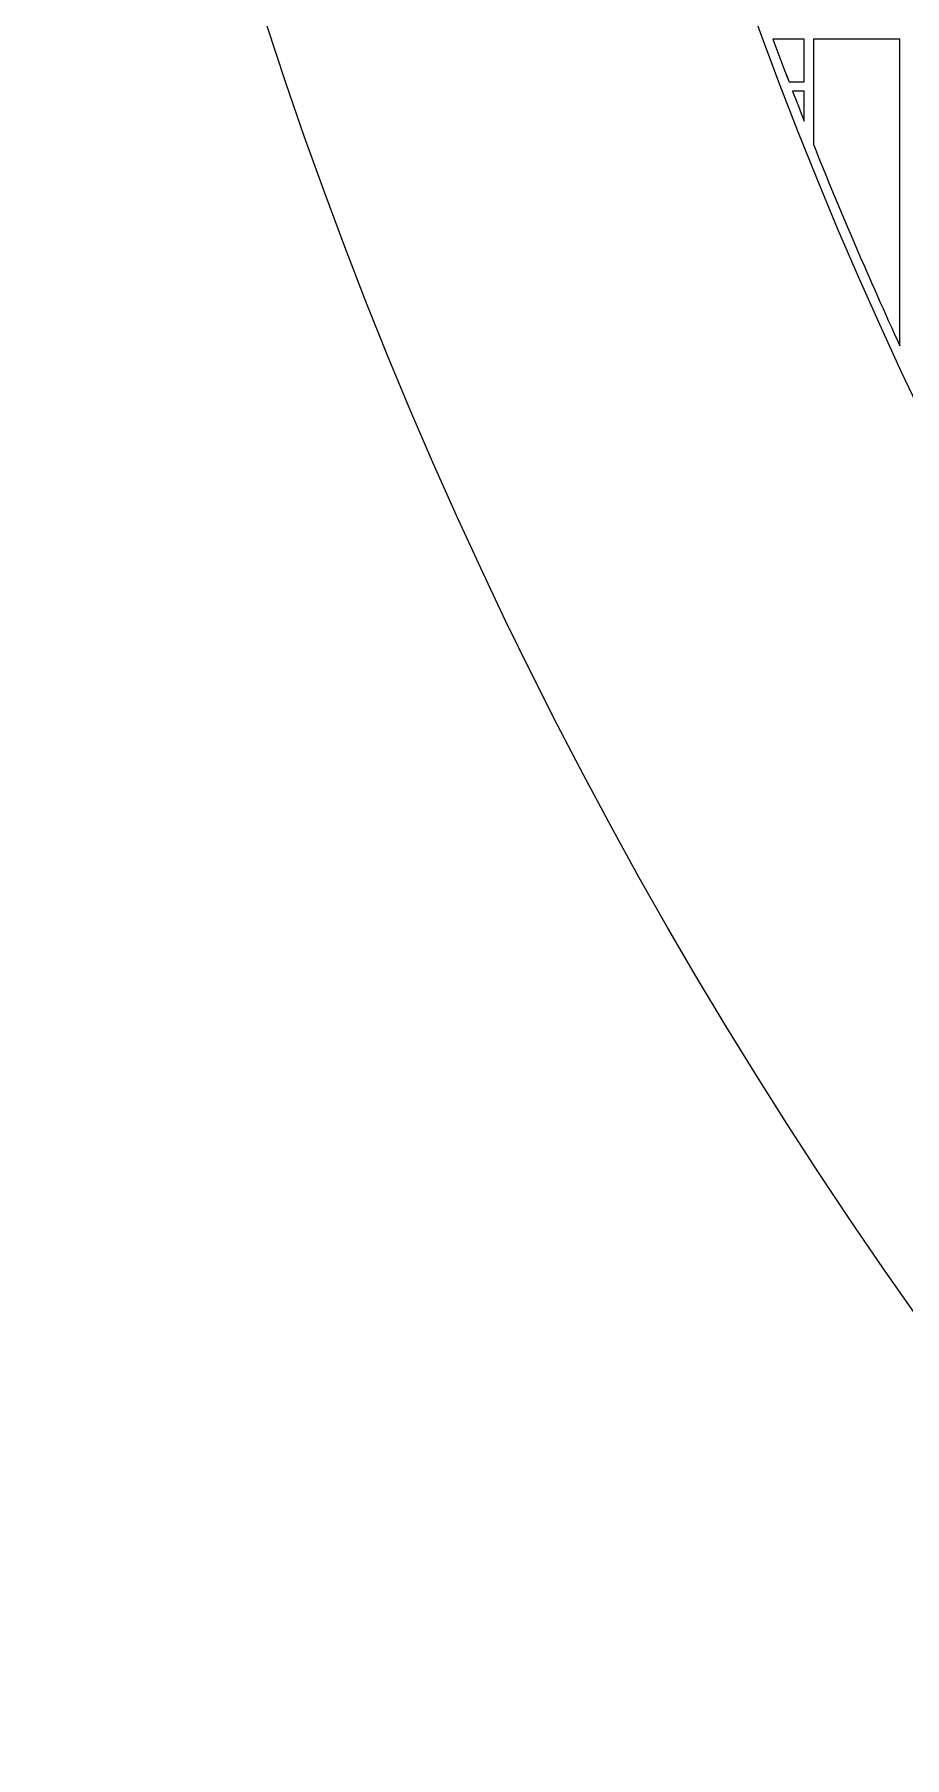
# Model space of a CAD drawing. Header units: inches. Extents: x 3.4 to 21.4, y 0.1 to 18.1.
# Drawn here: x 3.383 to 5.022, y 3.05 to 6.298 of the extents above; entities that cross this region are included whole.
import ezdxf

# ---------------------------------------------------------------- set-up
doc = ezdxf.new("R2010")
doc.units = ezdxf.units.IN
doc.header["$MEASUREMENT"] = 0
doc.layers.add('Design', color=7, linetype='Continuous', lineweight=0)

msp = doc.modelspace()

# ---------------------------------------------------------------- linework, layer by layer
at = {"layer": 'Design'}
for points, knots in [([(12.3829, 18.0948), (7.4123, 18.0948), (3.3829, 14.0653), (3.3829, 9.0948), (3.3829, 4.1242), (7.4123, 0.0948), (12.3829, 0.0948), (17.3534, 0.0948), (21.3829, 4.1242), (21.3829, 9.0948), (21.3829, 14.0653), (17.3534, 18.0948), (12.3829, 18.0948)], [0, 0, 0, 0, 1, 1, 1, 2, 2, 2, 3, 3, 3, 4, 4, 4, 4]), ([(12.3829, 17.2202), (7.8953, 17.2202), (4.2574, 13.5823), (4.2574, 9.0948), (4.2574, 4.6072), (7.8953, 0.9693), (12.3829, 0.9693), (16.8704, 0.9693), (20.5083, 4.6072), (20.5083, 9.0948), (20.5083, 13.5823), (16.8704, 17.2202), (12.3829, 17.2202)], [0, 0, 0, 0, 1, 1, 1, 2, 2, 2, 3, 3, 3, 4, 4, 4, 4]), ([(4.7741, 6.289), (4.7741, 6.289), (4.8328, 6.289), (4.8328, 6.289), (4.8328, 6.289), (4.8328, 6.2082), (4.8328, 6.2082), (4.8328, 6.2082), (4.8044, 6.2082), (4.8044, 6.2082), (4.7941, 6.235), (4.7841, 6.262), (4.7741, 6.289)], [0, 0, 0, 0, 1, 1, 1, 2, 2, 2, 3, 3, 3, 4, 4, 4, 4]), ([(4.833, 6.2082), (4.833, 6.2082), (4.8043, 6.2082), (4.8043, 6.2082), (4.7941, 6.2351), (4.7841, 6.262), (4.7741, 6.289), (4.7741, 6.289), (4.833, 6.289), (4.833, 6.289), (4.833, 6.289), (4.833, 6.2082), (4.833, 6.2082)], [0, 0, 0, 0, 1, 1, 1, 2, 2, 2, 3, 3, 3, 4, 4, 4, 4]), ([(5.0134, 5.7107), (4.956, 5.8355), (4.9017, 5.962), (4.8505, 6.0901), (4.8505, 6.0901), (4.8505, 6.289), (4.8505, 6.289), (4.8505, 6.289), (5.0134, 6.289), (5.0134, 6.289), (5.0134, 6.289), (5.0134, 5.7107), (5.0134, 5.7107)], [0, 0, 0, 0, 1, 1, 1, 2, 2, 2, 3, 3, 3, 4, 4, 4, 4]), ([(4.833, 6.1343), (4.8256, 6.1532), (4.8182, 6.1721), (4.811, 6.1911), (4.811, 6.1911), (4.833, 6.1911), (4.833, 6.1911), (4.833, 6.1911), (4.833, 6.1343), (4.833, 6.1343)], [0, 0, 0, 0, 1, 1, 1, 2, 2, 2, 3, 3, 3, 3])]:
    msp.add_open_spline(points, degree=3, knots=knots, dxfattribs=at)

doc.saveas('drawing.dxf')
